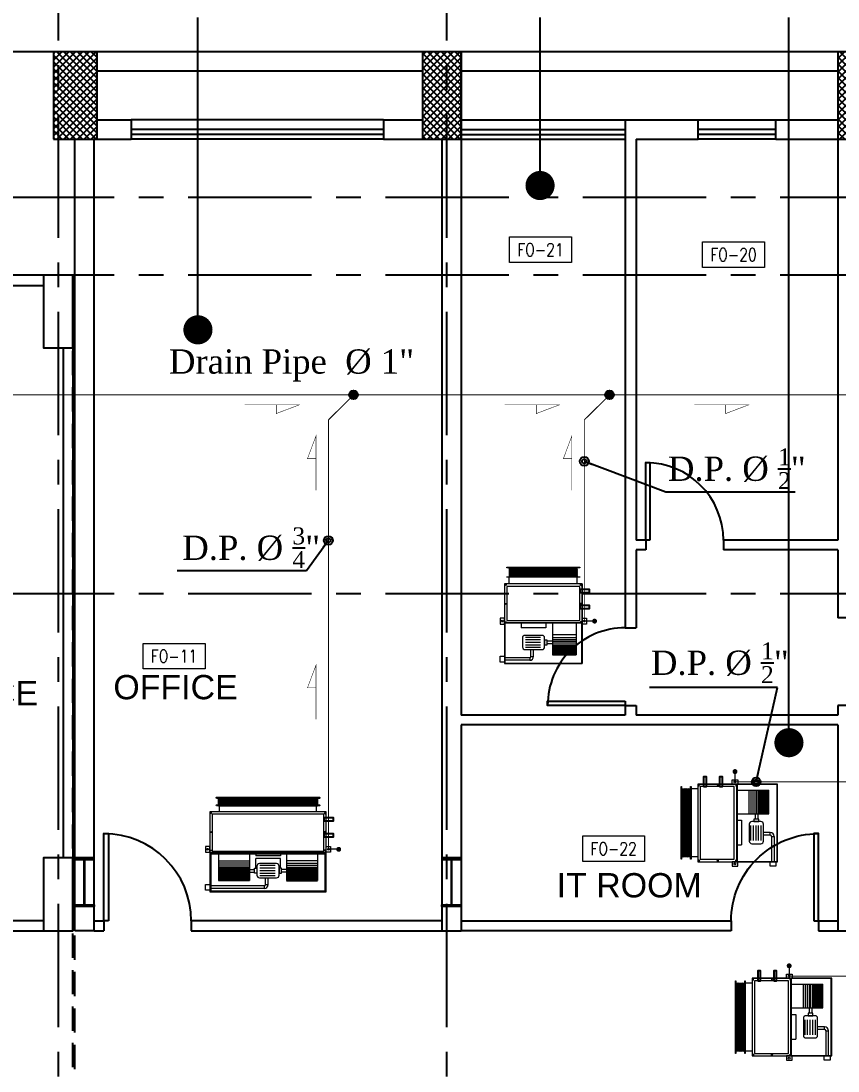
# Model space of a CAD drawing. Extents: x -711 to 2784, y 81 to 852.
# Drawn here: x -670.26 to -661.85, y 260.77 to 271.58 of the extents above; entities that cross this region are included whole.
import ezdxf
from ezdxf.enums import TextEntityAlignment as Align

# ---------------------------------------------------------------- set-up
doc = ezdxf.new("R2010")
doc.units = 0
doc.header["$MEASUREMENT"] = 0
for name, pattern in [('CENTERX2', [101.6, 63.5, -12.7, 12.7, -12.7]), ('DASHDOT', [1, 0.5, -0.25, 0, -0.25]), ('HIDDEN', [0.375, 0.25, -0.125]), ('HIDDEN-Z', [3, 2, -1])]:
    doc.linetypes.add(name, pattern=pattern)
for name, color, linetype in [('01_AC-EQUIP', 206, 'Continuous'), ('AXIS', 1, 'CENTERX2'), ('CH.W.PIPING TEXT', 4, 'Continuous'), ('COL', 2, 'Continuous'), ('COLHATCH', 5, 'Continuous'), ('column', 6, 'Continuous'), ('DOOR', 250, 'Continuous'), ('DRAIN PIPE', 4, 'Continuous'), ('elev', 2, 'Continuous'), ('FASEL', 253, 'Continuous'), ('M-CH-WP-R', 40, 'HIDDEN-Z'), ('M-CH-WP-S', 142, 'Continuous'), ('M-EQBMNT', 21, 'Continuous'), ('Ties', 5, 'Continuous'), ('WALL', 4, 'Continuous'), ('WIN', 5, 'Continuous'), ('ZONE TEXT', 73, 'Continuous')]:
    doc.layers.add(name, color=color, linetype=linetype)
doc.layers.add('A-SYMB-RMNU', color=4, linetype='Continuous', lineweight=9)
doc.styles.add('AC', font='romans.shx', dxfattribs={"height": 0.2})
doc.styles.add('ARABY', font='sosa.shx')
doc.styles.add('ROMANS-TITLE', font='ROMANS.shx', dxfattribs={"width": 0.8})
doc.dimstyles.new('IHAB', dxfattribs={"dimscale": 0, "dimtxt": 0.15, "dimasz": 0.09, "dimexe": 0.18, "dimexo": 0.0625, "dimgap": 0, "dimtad": 0, "dimtih": 1, "dimtoh": 1, "dimzin": 0, "dimdsep": 46, "dimtxsty": 'ARABY', "dimcen": 0.03, "dimse1": 1, "dimse2": 1, "dimclrd": 36, "dimclrt": 42, "dimadec": 0, "dimazin": 0, "dimtfac": 1, "dimtmove": 1, "dimatfit": 3, "dimldrblk": 'ORIGIN', "dimfxl": 1, "dimtolj": 1, "dimtzin": 0, "dimarcsym": 0})
pattern_1 = [(45, (611.992148, 529.363243), (-0.01347038418, 0.01347038418), []), (45, (612.001129, 529.363243), (-0.01347038418, 0.01347038418), [])]
pattern_2 = [(45, (615.772148, 529.363243), (-0.01347038418, 0.01347038418), []), (45, (615.781129, 529.363243), (-0.01347038418, 0.01347038418), [])]
pattern_3 = [(45, (-481.988946, 93.687133), (-0.035355339, 0.035355339), []), (135, (-481.988946, 93.687133), (-0.035355339, -0.035355339), [])]

# ---------------------------------------------------------------- blocks, each defined once
blk = doc.blocks.new('A$C16C81D8E')
at = {"layer": 'DOOR', "elevation": -0.562}
blk.add_lwpolyline([(0, 0.862), (0, 0.911), (0.911, 0.911), (0.911, 0.862)], close=True, dxfattribs=at)
at = {"layer": 'DOOR'}
blk.add_arc((0, 0.911, -0.562), 0.911, 270, 0, dxfattribs=at)
blk = doc.blocks.new('A$C7E27466D')
at = {"layer": '01_AC-EQUIP', "color": 2, "lineweight": 20}
for p, q in [((-75.3, 98.1), (-73.7, 98.7)), ((-75.3, 98.1), (-73.7, 97.6)), ((-75.3, 97.1), (-73.7, 97.6)), ((-6.3, 97.6), (-73.7, 97.6)), ((-4.7, 98.1), (-6.3, 98.7)), ((-4.7, 98.1), (-6.3, 97.6)), ((-4.7, 97.1), (-6.3, 97.6)), ((-75.3, 97.1), (-73.7, 96.6)), ((-75.3, 96.1), (-73.7, 96.6)), ((-75.3, 96.1), (-73.7, 95.6)), ((-75.3, 95.1), (-73.7, 95.6)), ((-75.3, 95.1), (-73.7, 94.6)), ((-75.3, 94.1), (-73.7, 94.6)), ((-75.3, 94.1), (-73.7, 93.6)), ((-75.3, 93.1), (-73.7, 93.6)), ((-75.3, 93.1), (-73.7, 92.5)), ((-75.3, 92), (-73.7, 92.5)), ((-75.3, 92), (-73.7, 91.5)), ((-75.3, 91), (-73.7, 91.5)), ((-75.3, 91), (-73.7, 90.5)), ((-75.3, 90), (-73.7, 90.5)), ((-75.3, 90), (-73.7, 89.5)), ((-6.3, 96.6), (-73.7, 96.6)), ((-6.3, 95.6), (-73.7, 95.6)), ((-6.3, 94.6), (-73.7, 94.6)), ((-6.3, 93.6), (-73.7, 93.6)), ((-6.3, 92.5), (-73.7, 92.5)), ((-6.3, 91.5), (-73.7, 91.5)), ((-6.3, 90.5), (-73.7, 90.5)), ((-4.7, 97.1), (-6.3, 96.6)), ((-4.7, 96.1), (-6.3, 96.6)), ((-4.7, 96.1), (-6.3, 95.6)), ((-4.7, 95.1), (-6.3, 95.6)), ((-4.7, 95.1), (-6.3, 94.6)), ((-4.7, 94.1), (-6.3, 94.6)), ((-4.7, 94.1), (-6.3, 93.6)), ((-4.7, 93.1), (-6.3, 93.6)), ((-4.7, 93.1), (-6.3, 92.5)), ((-4.7, 92), (-6.3, 92.5)), ((-4.7, 92), (-6.3, 91.5)), ((-4.7, 91), (-6.3, 91.5)), ((-4.7, 91), (-6.3, 90.5)), ((-4.7, 90), (-6.3, 90.5)), ((-4.7, 90), (-6.3, 89.5))]:
    blk.add_line(p, q, dxfattribs=at)
at = {"layer": '01_AC-EQUIP', "color": 1, "lineweight": 20}
for p, q in [((-75, 82), (-75, 89)), ((-5, 82), (-5, 89)), ((-77.8, 81), (-79.9, 81)), ((-78.9, 80.3), (-78.9, 81.7)), ((-2.2, 81), (-0.1, 81)), ((-1.1, 80.3), (-1.1, 81.7)), ((0, 82), (0, 0)), ((-77.8, 61.5), (-79.9, 61.5)), ((-78.9, 60.8), (-78.9, 62.2)), ((-2.2, 61.5), (-0.1, 61.5)), ((-1.1, 60.8), (-1.1, 62.2)), ((-77.8, 42.5), (-79.9, 42.5)), ((-78.9, 41.8), (-78.9, 43.2)), ((-62.7, 42), (-62.7, 37)), ((-37.3, 37), (-62.7, 37)), ((-37.3, 42), (-37.3, 37)), ((-30.6, 42), (-30.6, 9)), ((-6.2, 42), (-6.2, 9)), ((-2.2, 42.5), (-0.1, 42.5)), ((-1.1, 41.8), (-1.1, 43.2)), ((-58.3, 27.4), (-42.7, 27.4)), ((-58.3, 24.8), (-42.7, 24.8)), ((-58.3, 22.1), (-42.7, 22.1)), ((-30.6, 23.1), (-36, 23.1)), ((-6.2, 29.5), (-30.6, 29.5)), ((-30.6, 27), (-6.2, 27)), ((-30.6, 25), (-6.2, 25)), ((-30.6, 23), (-6.2, 23)), ((-58.3, 19.4), (-42.7, 19.4)), ((-58.3, 16.8), (-42.7, 16.8)), ((-52.7, 7.4), (-52.7, 14.5)), ((-50, 7.4), (-50, 14.5)), ((-30.6, 20.4), (-36, 20.4)), ((-30.6, 21.4), (-6.2, 21.4)), ((-30.6, 19.4), (-6.2, 19.4)), ((-30.6, 18.4), (-6.2, 18.4)), ((-30.6, 17.5), (-6.2, 17.5)), ((-30.6, 16.8), (-6.2, 16.8)), ((-30.6, 15.8), (-6.2, 15.8)), ((-30.6, 14.8), (-6.2, 14.8)), ((-30.6, 13.8), (-6.2, 13.8)), ((-30.6, 12.9), (-6.2, 12.9)), ((-30.6, 12.2), (-6.2, 12.2)), ((-30.6, 11.5), (-6.2, 11.5)), ((-30.6, 11), (-6.2, 11)), ((-54, 6.1), (-79.6, 6.1)), ((-54, 3.5), (-79.6, 3.5)), ((-54, 6.1), (-54, 3.5)), ((-52.7, 7.4), (-50, 7.4)), ((-30.6, 10.6), (-6.2, 10.6)), ((-30.6, 10.3), (-6.2, 10.3)), ((-30.6, 9.9), (-6.2, 9.9)), ((-30.6, 9.6), (-6.2, 9.6)), ((-30.6, 9.4), (-6.2, 9.4)), ((-30.6, 9.2), (-6.2, 9.2)), ((-30.6, 9), (-6.2, 9)), ((-30.6, 9), (-6.2, 9))]:
    blk.add_line(p, q, dxfattribs=at)
at = {"layer": '01_AC-EQUIP', "color": 4, "lineweight": 20}
blk.add_line((12.8, 43.8), (2.3, 43.8), dxfattribs=at)
at = {"layer": '01_AC-EQUIP', "color": 1, "linetype": 'DASHDOT', "lineweight": 20}
blk.add_line((-30.6, 16.8), (-6.2, 16.8), dxfattribs=at)
at = {"layer": '01_AC-EQUIP', "color": 2, "lineweight": 20}
for points in [[(-77.5, 98.7), (-77.5, 99.2), (-2.5, 99.2), (-2.5, 98.7)], [(-77.5, 89), (-77.5, 89.5), (-2.5, 89.5), (-2.5, 89)]]:
    blk.add_lwpolyline(points, close=True, dxfattribs=at)
at = {"layer": '01_AC-EQUIP', "color": 1, "lineweight": 20}
for points in [[(-80, 42), (0, 42), (0, 82), (-80, 82)], [(-77.5, 44.5), (-2.5, 44.5), (-2.5, 79.5), (-77.5, 79.5)], [(-84.4, 40.7), (-80, 40.7), (-80, 46.7), (-84.4, 46.7)], [(4.4, 40.7), (0, 40.7), (0, 46.7), (4.4, 46.7)], [(-80, 42), (-80, 0), (0, 0), (0, 42)], [(-79.6, 41.6), (-79.6, 0.4), (-0.4, 0.4), (-0.4, 41.6)], [(-38.6, 19.3), (-36, 19.3), (-36, 24.3), (-38.6, 24.3)], [(-84.4, 7.6), (-80, 7.6), (-80, 1.6), (-84.4, 1.6)]]:
    blk.add_lwpolyline(points, close=True, dxfattribs=at)
at = {"layer": '01_AC-EQUIP', "color": 4, "lineweight": 20, "const_width": 2.52}
blk.add_lwpolyline([(12.6, 45, 1), (13.1, 42.5, 1)], format="xyb", close=True, dxfattribs=at)
at = {"layer": '01_AC-EQUIP', "color": 1, "lineweight": 20}
blk.add_lwpolyline([(-58.8, 14.5), (-41.2, 14.5, 0.414214), (-38.6, 17.1), (-38.6, 26.4, 0.414214), (-41.2, 29.1), (-58.8, 29.1, 0.414214), (-61.4, 26.4), (-61.4, 17.1, 0.414214)], format="xyb", close=True, dxfattribs=at)
for centre in [(-82.3, 43.8), (2.3, 43.8)]:
    blk.add_circle(centre, 0.932, dxfattribs=at)
for radius in [1.33, 3.99]:
    blk.add_arc((-54, 7.4), radius, 270.0006, 0.0006, dxfattribs=at)
for centre, major_axis, start_param, end_param in [((-78.9, 81), (-0.827, 0), -1.570796, 4.712389), ((-78.9, 81), (-0.47, 0), 3.141593, 9.424778), ((-78.9, 61.5), (-0.827, 0), -1.570796, 4.712389), ((-78.9, 61.5), (-0.47, 0), 3.141593, 9.424778), ((-78.9, 42.5), (-0.827, 0), -1.570796, 4.712389), ((-78.9, 42.5), (-0.47, 0), 3.141593, 9.424778)]:
    blk.add_ellipse(centre, major_axis=major_axis, ratio=0.646018, start_param=start_param, end_param=end_param, dxfattribs=at)
at = {"layer": '01_AC-EQUIP', "color": 1, "lineweight": 20, "extrusion": (0, 0, -1)}
for centre, major_axis, start_param, end_param in [((-1.1, 81), (0.827, 0), -1.570796, 4.712389), ((-1.1, 81), (0.47, 0), 3.141593, 9.424778), ((-1.1, 61.5), (0.827, 0), -1.570796, 4.712389), ((-1.1, 61.5), (0.47, 0), 3.141593, 9.424778), ((-1.1, 42.5), (0.827, 0), -1.570796, 4.712389), ((-1.1, 42.5), (0.47, 0), 3.141593, 9.424778)]:
    blk.add_ellipse(centre, major_axis=major_axis, ratio=0.646018, start_param=start_param, end_param=end_param, dxfattribs=at)
at = {"layer": 'M-CH-WP-R', "color": 6, "linetype": 'ByBlock', "ltscale": 1.5}
blk.add_lwpolyline([(-2.5, 76.2), (-2.5, 73.2), (7.5, 73.2), (7.5, 76.2)], close=True, dxfattribs=at)
at = {"layer": 'M-CH-WP-S', "color": 5, "linetype": 'ByBlock', "ltscale": 1.5}
blk.add_lwpolyline([(-2.5, 59.7), (-2.5, 56.7), (7.5, 56.7), (7.5, 59.7)], close=True, dxfattribs=at)
blk = doc.blocks.new('A$C069E27EC')
at = {"layer": '01_AC-EQUIP', "color": 2, "linetype": 'Continuous'}
for p, q in [((0, 0), (0, -130)), ((1, 0.3), (0.5, -1.3)), ((1, 0.3), (1.5, -1.3)), ((2, 0.3), (1.5, -1.3)), ((2, 0.3), (2.5, -1.3)), ((3, 0.3), (2.5, -1.3)), ((3, 0.3), (3.6, -1.3)), ((4.1, 0.3), (3.6, -1.3)), ((4.1, 0.3), (4.6, -1.3)), ((5.1, 0.3), (4.6, -1.3)), ((5.1, 0.3), (5.6, -1.3)), ((6.1, 0.3), (5.6, -1.3)), ((6.1, 0.3), (6.6, -1.3)), ((7.1, 0.3), (6.6, -1.3)), ((7.1, 0.3), (7.6, -1.3)), ((8.1, 0.3), (7.6, -1.3)), ((8.1, 0.3), (8.6, -1.3)), ((9.2, 0.3), (8.6, -1.3)), ((9.2, 0.3), (9.7, -1.3)), ((1.5, -128.7), (1.5, -1.3)), ((2.5, -128.7), (2.5, -1.3)), ((3.6, -128.7), (3.6, -1.3)), ((4.6, -128.7), (4.6, -1.3)), ((5.6, -128.7), (5.6, -1.3)), ((6.6, -128.7), (6.6, -1.3)), ((7.6, -128.7), (7.6, -1.3)), ((8.6, -128.7), (8.6, -1.3)), ((1, -130.3), (0.5, -128.7)), ((1, -130.3), (1.5, -128.7)), ((2, -130.3), (1.5, -128.7)), ((2, -130.3), (2.5, -128.7)), ((3, -130.3), (2.5, -128.7)), ((3, -130.3), (3.6, -128.7)), ((4.1, -130.3), (3.6, -128.7)), ((4.1, -130.3), (4.6, -128.7)), ((5.1, -130.3), (4.6, -128.7)), ((5.1, -130.3), (5.6, -128.7)), ((6.1, -130.3), (5.6, -128.7)), ((6.1, -130.3), (6.6, -128.7)), ((7.1, -130.3), (6.6, -128.7)), ((7.1, -130.3), (7.6, -128.7)), ((8.1, -130.3), (7.6, -128.7)), ((8.1, -130.3), (8.6, -128.7)), ((9.2, -130.3), (8.6, -128.7)), ((9.2, -130.3), (9.7, -128.7))]:
    blk.add_line(p, q, dxfattribs=at)
for points in [[(0, 2.5), (0.5, 2.5), (0.5, -132.5), (0, -132.5)], [(9.7, 2.5), (10.2, 2.5), (10.2, -132.5), (9.7, -132.5)]]:
    blk.add_lwpolyline(points, close=True, dxfattribs=at)
blk = doc.blocks.new('A$C7CD32F90')
at = {"layer": '01_AC-EQUIP', "color": 1, "lineweight": 20}
for p, q in [((0.599, -0.074), (0.599, -0.145)), ((0.626, -0.074), (0.599, -0.074)), ((0.626, -0.074), (0.626, -0.145)), ((0.639, -0.035), (1.2, -0.035)), ((0.639, -0.061), (0.639, -0.035)), ((0.639, -0.061), (1.2, -0.061)), ((0.089, -0.4), (0.089, -0.116)), ((0.408, -0.116), (0.089, -0.116)), ((0.408, -0.117), (0.089, -0.117)), ((0.408, -0.119), (0.089, -0.119)), ((0.408, -0.122), (0.089, -0.122)), ((0.408, -0.125), (0.089, -0.125)), ((0.408, -0.128), (0.089, -0.128)), ((0.408, -0.132), (0.089, -0.132)), ((0.408, -0.136), (0.089, -0.136)), ((0.408, -0.141), (0.089, -0.141)), ((0.408, -0.148), (0.089, -0.148)), ((0.408, -0.155), (0.089, -0.155)), ((0.408, -0.164), (0.089, -0.164)), ((0.408, -0.173), (0.089, -0.173)), ((0.408, -0.183), (0.089, -0.183)), ((0.408, -0.193), (0.089, -0.193)), ((0.408, -0.201), (0.089, -0.201)), ((0.408, -0.209), (0.089, -0.209)), ((0.408, -0.4), (0.408, -0.116)), ((0.408, -0.204), (0.46, -0.204)), ((0.683, -0.168), (0.526, -0.168)), ((0.683, -0.194), (0.526, -0.194)), ((0.791, -0.204), (0.739, -0.204)), ((0.791, -0.4), (0.791, -0.116)), ((0.791, -0.116), (1.11, -0.116)), ((0.791, -0.117), (1.11, -0.117)), ((0.791, -0.119), (1.11, -0.119)), ((0.791, -0.122), (1.11, -0.122)), ((0.791, -0.125), (1.11, -0.125)), ((0.791, -0.128), (1.11, -0.128)), ((0.791, -0.132), (1.11, -0.132)), ((0.791, -0.136), (1.11, -0.136)), ((0.791, -0.141), (1.11, -0.141)), ((0.791, -0.148), (1.11, -0.148)), ((0.791, -0.155), (1.11, -0.155)), ((0.791, -0.164), (1.11, -0.164)), ((0.791, -0.173), (1.11, -0.173)), ((0.791, -0.183), (1.11, -0.183)), ((0.791, -0.193), (1.11, -0.193)), ((0.791, -0.201), (1.11, -0.201)), ((0.791, -0.209), (1.11, -0.209)), ((1.11, -0.4), (1.11, -0.116)), ((0.408, -0.219), (0.089, -0.219)), ((0.408, -0.229), (0.089, -0.229)), ((0.408, -0.239), (0.089, -0.239)), ((0.408, -0.255), (0.089, -0.255)), ((0.408, -0.275), (0.089, -0.275)), ((0.408, -0.295), (0.089, -0.295)), ((0.089, -0.321), (0.408, -0.321)), ((0.408, -0.231), (0.46, -0.231)), ((0.472, -0.243), (0.472, -0.343)), ((0.683, -0.221), (0.526, -0.221)), ((0.683, -0.248), (0.526, -0.248)), ((0.683, -0.274), (0.526, -0.274)), ((0.726, -0.243), (0.726, -0.343)), ((0.791, -0.231), (0.739, -0.231)), ((0.791, -0.219), (1.11, -0.219)), ((0.791, -0.229), (1.11, -0.229)), ((0.791, -0.239), (1.11, -0.239)), ((0.791, -0.255), (1.11, -0.255)), ((0.791, -0.275), (1.11, -0.275)), ((0.791, -0.295), (1.11, -0.295)), ((1.11, -0.321), (0.791, -0.321)), ((0.022, -0.425), (0.001, -0.425)), ((0.011, -0.418), (0.011, -0.432)), ((0.472, -0.343), (0.726, -0.343)), ((0.472, -0.37), (0.726, -0.37)), ((0.472, -0.4), (0.472, -0.37)), ((0.726, -0.4), (0.726, -0.37)), ((1.178, -0.425), (1.199, -0.425)), ((1.189, -0.418), (1.189, -0.432)), ((0.022, -0.615), (0.001, -0.615)), ((0.011, -0.608), (0.011, -0.622)), ((1.178, -0.615), (1.199, -0.615)), ((1.189, -0.608), (1.189, -0.622)), ((0.022, -0.81), (0.001, -0.81)), ((0.011, -0.803), (0.011, -0.817)), ((0.1, -0.824), (0.1, -0.89)), ((1.1, -0.824), (1.1, -0.89)), ((1.178, -0.81), (1.199, -0.81)), ((1.189, -0.803), (1.189, -0.817))]:
    blk.add_line(p, q, dxfattribs=at)
at = {"layer": '01_AC-EQUIP', "color": 1, "linetype": 'DASHDOT', "lineweight": 20}
for p, q in [((0.408, -0.193), (0.089, -0.193)), ((0.791, -0.193), (1.11, -0.193))]:
    blk.add_line(p, q, dxfattribs=at)
at = {"layer": '01_AC-EQUIP', "color": 4, "lineweight": 20}
blk.add_line((-0.128, -0.438), (-0.023, -0.438), dxfattribs=at)
at = {"layer": '01_AC-EQUIP', "color": 1, "lineweight": 20}
for points in [[(0, -0.4), (1.2, -0.4), (1.2, 0), (0, 0)], [(0.012, -0.388), (1.188, -0.388), (1.188, -0.012), (0.012, -0.012)], [(1.244, -0.076), (1.2, -0.076), (1.2, -0.016), (1.244, -0.016)], [(0.485, -0.193), (0.46, -0.193), (0.46, -0.243), (0.485, -0.243)], [(0.714, -0.193), (0.739, -0.193), (0.739, -0.243), (0.714, -0.243)], [(-0.044, -0.407), (0, -0.407), (0, -0.467), (-0.044, -0.467)], [(1.2, -0.4), (0, -0.4), (0, -0.824), (1.2, -0.824)], [(1.175, -0.42), (0.024, -0.42), (0.024, -0.8), (1.175, -0.8)], [(1.244, -0.407), (1.2, -0.407), (1.2, -0.467), (1.244, -0.467)]]:
    blk.add_lwpolyline(points, close=True, dxfattribs=at)
blk.add_lwpolyline([(0.687, -0.145), (0.511, -0.145, 0.414214), (0.485, -0.171), (0.485, -0.264, 0.414214), (0.511, -0.291), (0.687, -0.291, 0.414214), (0.714, -0.264), (0.714, -0.171, 0.414214)], format="xyb", close=True, dxfattribs=at)
at = {"layer": '01_AC-EQUIP', "color": 4, "lineweight": 20, "const_width": 0.0252}
blk.add_lwpolyline([(-0.126, -0.45, 1), (-0.131, -0.425, 1)], format="xyb", close=True, dxfattribs=at)
at = {"layer": '01_AC-EQUIP', "color": 1, "lineweight": 20}
for centre in [(-0.023, -0.438), (1.223, -0.438)]:
    blk.add_circle(centre, 0.00932, dxfattribs=at)
for radius in [0.0399, 0.0133]:
    blk.add_arc((0.639, -0.074), radius, 90.0006, 180.0006, dxfattribs=at)
at = {"layer": '01_AC-EQUIP', "color": 1, "lineweight": 20, "extrusion": (0, 0, -1)}
for centre, major_axis, start_param, end_param in [((0.011, -0.425), (-0.00827, 0), -1.570796, 4.712389), ((0.011, -0.425), (-0.0047, 0), 3.141593, 9.424778), ((0.011, -0.615), (-0.00827, 0), -1.570796, 4.712389), ((0.011, -0.615), (-0.0047, 0), 3.141593, 9.424778), ((0.011, -0.81), (-0.00827, 0), -1.570796, 4.712389), ((0.011, -0.81), (-0.0047, 0), 3.141593, 9.424778)]:
    blk.add_ellipse(centre, major_axis=major_axis, ratio=0.646018, start_param=start_param, end_param=end_param, dxfattribs=at)
at = {"layer": '01_AC-EQUIP', "color": 1, "lineweight": 20}
for centre, major_axis, start_param, end_param in [((1.189, -0.425), (0.00827, 0), -1.570796, 4.712389), ((1.189, -0.425), (0.0047, 0), 3.141593, 9.424778), ((1.189, -0.615), (0.00827, 0), -1.570796, 4.712389), ((1.189, -0.615), (0.0047, 0), 3.141593, 9.424778), ((1.189, -0.81), (0.00827, 0), -1.570796, 4.712389), ((1.189, -0.81), (0.0047, 0), 3.141593, 9.424778)]:
    blk.add_ellipse(centre, major_axis=major_axis, ratio=0.646018, start_param=start_param, end_param=end_param, dxfattribs=at)
at = {"layer": 'M-CH-WP-R', "color": 6, "linetype": 'ByBlock', "ltscale": 1.5}
blk.add_lwpolyline([(0.025, -0.762), (0.025, -0.732), (-0.075, -0.732), (-0.075, -0.762)], close=True, dxfattribs=at)
at = {"layer": 'M-CH-WP-S', "color": 5, "linetype": 'ByBlock', "ltscale": 1.5}
blk.add_lwpolyline([(0.025, -0.597), (0.025, -0.567), (-0.075, -0.567), (-0.075, -0.597)], close=True, dxfattribs=at)
at = {"layer": 'M-EQBMNT', "color": 21, "linetype": 'ByBlock', "ltscale": 1.5}
for p, q in [((0.408, -0.116), (0.089, -0.116)), ((0.791, -0.116), (1.11, -0.116))]:
    blk.add_line(p, q, dxfattribs=at)
at = {"layer": '01_AC-EQUIP', "color": 1, "lineweight": 20, "xscale": 0.00784765227677817, "yscale": 0.00784765227677817, "zscale": 0.00784765227677817, "rotation": 270}
blk.add_blockref('A$C069E27EC', (1.11, -0.89), dxfattribs=at)
blk = doc.blocks.new('DOT')
at = {"color": 0, "linetype": 'ByBlock'}
blk.add_line((-0.5, 0), (-1, 0), dxfattribs=at)
at = {"color": 0, "linetype": 'ByBlock', "const_width": 0.5}
blk.add_lwpolyline([(-0.25, 0, 1), (0.25, 0, 1)], format="xyb", close=True, dxfattribs=at)
blk = doc.blocks.new('A-ROOM')
at = {"layer": 'A-SYMB-RMNU'}
blk.add_lwpolyline([(-425, 175), (425, 175), (425, -175), (-425, -175)], close=True, dxfattribs=at)
at = {"layer": 'A-SYMB-RMNU', "style": 'ROMANS-TITLE', "width": 0.8}
blk.add_attdef('ROOM-NO', text='', height=175, dxfattribs=at).set_placement((0, 0), align=Align.MIDDLE)

msp = doc.modelspace()

# ---------------------------------------------------------------- hatches: boundary and pattern name
at = {"layer": 'COLHATCH', "linetype": 'Continuous'}
h = msp.add_hatch(dxfattribs=at)
h.set_pattern_fill('_USER', color=252, scale=0.05, angle=45, style=0, double=1, pattern_type=0)
h.set_pattern_definition(pattern_3)
h.paths.add_polyline_path([(-661.549, 271.267), (-661.849, 271.267), (-661.849, 270.367), (-661.549, 270.367)])
h.paths.add_polyline_path([(-659.549, 271.267), (-660.349, 271.267), (-660.349, 270.967), (-659.549, 270.967)])
h.paths.add_polyline_path([(-657.599, 269.267), (-657.899, 269.267), (-657.899, 268.667), (-657.599, 268.667)])
h.paths.add_polyline_path([(-657.199, 265.687), (-657.999, 265.687), (-657.999, 265.387), (-657.199, 265.387)])
h.paths.add_polyline_path([(-659.749, 265.687), (-660.549, 265.687), (-660.549, 265.387), (-659.749, 265.387)])
h.paths.add_polyline_path([(-659.649, 260.637), (-660.549, 260.637), (-660.549, 260.337), (-659.649, 260.337)])
h.paths.add_polyline_path([(-657.199, 260.687), (-657.999, 260.687), (-657.999, 260.387), (-657.199, 260.387)])
h.paths.add_polyline_path([(-659.456, 254.417), (-660.556, 254.417), (-660.556, 254.117), (-659.703, 254.117, -0.011587), (-659.719, 253.431), (-659.47, 253.421, 0.01656)])
h.paths.add_polyline_path([(-659.651, 251.687), (-659.904, 251.687, -0.040808), (-660.493, 249.348), (-660.256, 249.267, 0.04151)])
h.paths.add_polyline_path([(-661.549, 252.287), (-661.849, 252.287), (-661.849, 251.387), (-661.549, 251.387)])
h.paths.add_polyline_path([(-665.679, 252.287), (-666.079, 252.287), (-666.079, 251.387), (-665.679, 251.387)])
h.paths.add_polyline_path([(-669.479, 252.287), (-669.929, 252.287), (-669.929, 251.387), (-669.479, 251.387)])
h.paths.add_polyline_path([(-669.729, 250.467), (-670.029, 250.467), (-670.029, 249.567), (-669.729, 249.567)])
h.paths.add_polyline_path([(-677.729, 252.287), (-678.029, 252.287), (-678.029, 251.387), (-677.729, 251.387)])
h.paths.add_polyline_path([(-677.729, 250.467), (-678.029, 250.467), (-678.029, 249.567), (-677.729, 249.567)])
h.paths.add_polyline_path([(-685.729, 252.287), (-686.029, 252.287), (-686.029, 251.387), (-685.729, 251.387)])
h.paths.add_polyline_path([(-685.729, 250.467), (-686.029, 250.467), (-686.029, 249.567), (-685.729, 249.567)])
h.paths.add_polyline_path([(-693.829, 252.287), (-694.279, 252.287), (-694.279, 251.387), (-693.828, 251.387)])
h.paths.add_polyline_path([(-693.729, 250.467), (-694.029, 250.467), (-694.029, 249.567), (-693.729, 249.567)])
h.paths.add_polyline_path([(-697.679, 252.287), (-698.079, 252.287), (-698.079, 251.387), (-697.679, 251.387)])
h.paths.add_polyline_path([(-701.909, 252.287), (-702.209, 252.287), (-702.209, 251.387), (-701.909, 251.387)])
h.paths.add_polyline_path([(-703.201, 254.417), (-704.301, 254.417, 0.01656), (-704.288, 253.421), (-704.039, 253.431, -0.011587), (-704.054, 254.117), (-703.201, 254.117)])
h.paths.add_polyline_path([(-703.854, 251.687), (-704.107, 251.687, 0.04151), (-703.502, 249.267), (-703.265, 249.348, -0.040808)])
h.paths.add_polyline_path([(-703.209, 260.637), (-704.109, 260.637), (-704.109, 260.337), (-703.209, 260.337)])
h.paths.add_polyline_path([(-705.759, 260.687), (-706.559, 260.687), (-706.559, 260.387), (-705.759, 260.387)])
h.paths.add_polyline_path([(-705.759, 265.687), (-706.559, 265.687), (-706.559, 265.387), (-705.759, 265.387)])
h.paths.add_polyline_path([(-703.209, 265.687), (-704.009, 265.687), (-704.009, 265.387), (-703.209, 265.387)])
h.paths.add_polyline_path([(-705.859, 269.267), (-706.159, 269.267), (-706.159, 268.667), (-705.859, 268.667)])
h.paths.add_polyline_path([(-703.409, 271.267), (-704.209, 271.267), (-704.209, 270.967), (-703.409, 270.967)])
h.paths.add_polyline_path([(-701.909, 271.267), (-702.209, 271.267), (-702.209, 270.367), (-701.909, 270.367)])
h.paths.add_polyline_path([(-697.629, 271.267), (-698.029, 271.267), (-698.029, 270.367), (-697.629, 270.367)])
h.paths.add_polyline_path([(-693.829, 271.267), (-694.279, 271.267), (-694.279, 270.367), (-693.829, 270.367)])
h.paths.add_polyline_path([(-684.479, 273.467), (-684.779, 273.467), (-684.779, 272.867), (-684.479, 272.867)])
h.paths.add_polyline_path([(-684.479, 270.967), (-679.379, 270.967), (-679.379, 269.517), (-679.079, 269.517), (-679.079, 271.267), (-684.779, 271.267), (-684.779, 269.517), (-684.479, 269.517)])
h.paths.add_polyline_path([(-677.729, 273.467), (-678.029, 273.467), (-678.029, 272.867), (-677.729, 272.867)])
h.paths.add_polyline_path([(-677.729, 270.117), (-678.029, 270.117), (-678.029, 269.517), (-677.729, 269.517)])
h.paths.add_polyline_path([(-669.479, 271.267), (-669.929, 271.267), (-669.929, 270.367), (-669.479, 270.367)])
h = msp.add_hatch(dxfattribs=at)
h.set_pattern_fill('_USER', color=252, scale=0.05, angle=45, style=0, double=1, pattern_type=0)
h.set_pattern_definition(pattern_3)
h.paths.add_polyline_path([(-665.729, 271.267), (-666.129, 271.267), (-666.129, 270.367), (-665.729, 270.367)])
at = {"layer": 'DRAIN PIPE', "linetype": 'Continuous'}
for points in [[(-666.882, 267.734, 1), (-666.793, 267.734, 1)], [(-664.247, 267.734, 1), (-664.158, 267.734, 1)]]:
    msp.add_hatch(color=2, dxfattribs=at).paths.add_polyline_path(points)
at = {"layer": 'Ties'}
h = msp.add_hatch(dxfattribs=at)
h.set_pattern_fill('ANSI32', color=256, scale=0.002, style=0)
h.set_pattern_definition(pattern_1)
h.paths.add_polyline_path([(-669.509, 262.967), (-669.709, 262.967), (-669.709, 262.951), (-669.509, 262.951)])
h = msp.add_hatch(dxfattribs=at)
h.set_pattern_fill('ANSI32', color=256, scale=0.002, style=0)
h.set_pattern_definition(pattern_1)
h.paths.add_polyline_path([(-669.604, 262.951), (-669.614, 262.951), (-669.614, 262.483), (-669.604, 262.483)])
h = msp.add_hatch(dxfattribs=at)
h.set_pattern_fill('ANSI32', color=256, scale=0.002, style=0)
h.set_pattern_definition(pattern_2)
h.paths.add_polyline_path([(-665.729, 262.967), (-665.929, 262.967), (-665.929, 262.951), (-665.729, 262.951)])
h = msp.add_hatch(dxfattribs=at)
h.set_pattern_fill('ANSI32', color=256, scale=0.002, style=0)
h.set_pattern_definition(pattern_2)
h.paths.add_polyline_path([(-665.824, 262.951), (-665.834, 262.951), (-665.834, 262.483), (-665.824, 262.483)])
h = msp.add_hatch(dxfattribs=at)
h.set_pattern_fill('ANSI32', color=256, scale=0.002, style=0)
h.set_pattern_definition(pattern_1)
h.paths.add_polyline_path([(-669.509, 262.483), (-669.709, 262.483), (-669.709, 262.467), (-669.509, 262.467)])
h = msp.add_hatch(dxfattribs=at)
h.set_pattern_fill('ANSI32', color=256, scale=0.002, style=0)
h.set_pattern_definition(pattern_2)
h.paths.add_polyline_path([(-665.729, 262.483), (-665.929, 262.483), (-665.929, 262.467), (-665.729, 262.467)])

# ---------------------------------------------------------------- linework, layer by layer
at = {"layer": 'AXIS', "color": 252, "linetype": 'CENTERX2', "ltscale": 0.02}
for p, q in [((-669.879, 276.716), (-669.879, 244.268)), ((-665.879, 276.716), (-665.879, 244.268)), ((-655.078, 271.267), (-708.68, 271.267)), ((-655.078, 269.767), (-708.68, 269.767)), ((-655.078, 268.967), (-708.68, 268.967)), ((-655.078, 265.687), (-708.68, 265.687))]:
    msp.add_line(p, q, dxfattribs=at)
at = {"layer": 'COL', "color": 252, "linetype": 'Continuous'}
for points in [[(-669.729, 268.967), (-670.029, 268.967), (-670.029, 268.217), (-669.729, 268.217)], [(-669.729, 262.967), (-670.029, 262.967), (-670.029, 262.217), (-669.729, 262.217)]]:
    msp.add_lwpolyline(points, close=True, dxfattribs=at)
at = {"layer": 'column', "color": 252}
for points in [[(-669.929, 270.367), (-669.479, 270.367), (-669.479, 271.267), (-669.929, 271.267)], [(-665.729, 271.267), (-666.129, 271.267), (-666.129, 270.367), (-665.729, 270.367)], [(-666.129, 270.367), (-665.729, 270.367), (-665.729, 271.267), (-666.129, 271.267)], [(-661.849, 270.367), (-661.549, 270.367), (-661.549, 271.267), (-661.849, 271.267)]]:
    msp.add_lwpolyline(points, close=True, dxfattribs=at)
at = {"layer": 'DRAIN PIPE', "color": 6, "const_width": 0.01}
for points in [[(-679.169, 267.735), (-657.846, 267.734)], [(-666.838, 267.734), (-667.097, 267.476)], [(-664.202, 267.734), (-664.461, 267.476)], [(-667.097, 263.055), (-667.097, 267.476)], [(-664.461, 265.405), (-664.461, 267.476)], [(-662.91, 263.75), (-661.07, 263.75)], [(-662.352, 261.749), (-661.077, 261.749)]]:
    msp.add_lwpolyline(points, dxfattribs=at)
at = {"layer": 'DRAIN PIPE', "color": 2, "linetype": 'Continuous', "const_width": 0.005}
for points in [[(-667.959, 267.631), (-667.398, 267.631), (-667.633, 267.542), (-667.633, 267.631)], [(-665.28, 267.631), (-664.72, 267.631), (-664.955, 267.542), (-664.955, 267.631)], [(-663.33, 267.631), (-662.77, 267.631), (-663.005, 267.542), (-663.005, 267.631)], [(-667.224, 266.753), (-667.224, 267.313), (-667.312, 267.078), (-667.224, 267.078)], [(-664.589, 266.753), (-664.589, 267.313), (-664.677, 267.078), (-664.589, 267.078)], [(-667.224, 264.392), (-667.224, 264.952), (-667.312, 264.718), (-667.224, 264.718)]]:
    msp.add_lwpolyline(points, dxfattribs=at)
at = {"layer": 'DRAIN PIPE', "color": 2, "linetype": 'Continuous'}
for centre in [(-666.838, 267.734), (-664.202, 267.734)]:
    msp.add_circle(centre, 0.0448, dxfattribs=at)
at = {"layer": 'elev', "color": 252}
for p, q in [((-666.129, 271.267), (-669.479, 271.267)), ((-661.849, 271.267), (-665.729, 271.267)), ((-666.129, 271.067), (-669.479, 271.067)), ((-661.849, 271.067), (-665.729, 271.067))]:
    msp.add_line(p, q, dxfattribs=at)
at = {"layer": 'FASEL', "color": 252, "linetype": 'HIDDEN'}
for points in [[(-673.729, 254.217), (-670.029, 254.217), (-670.029, 253.687), (-669.729, 253.687), (-669.729, 268.967)], [(-673.709, 254.197), (-670.049, 254.197), (-670.049, 253.667), (-669.709, 253.667), (-669.709, 268.437)]]:
    msp.add_lwpolyline(points, dxfattribs=at)
at = {"layer": 'Ties'}
for points in [[(-669.709, 262.951), (-669.509, 262.951), (-669.509, 262.967), (-669.709, 262.967)], [(-665.929, 262.951), (-665.729, 262.951), (-665.729, 262.967), (-665.929, 262.967)], [(-669.709, 262.483), (-669.509, 262.483), (-669.509, 262.467), (-669.709, 262.467)], [(-665.929, 262.483), (-665.729, 262.483), (-665.729, 262.467), (-665.929, 262.467)]]:
    msp.add_lwpolyline(points, close=True, dxfattribs=at)
for points in [[(-669.614, 262.951), (-669.614, 262.483)], [(-669.604, 262.483), (-669.604, 262.951)], [(-665.834, 262.951), (-665.834, 262.483)], [(-665.824, 262.483), (-665.824, 262.951)]]:
    msp.add_lwpolyline(points, dxfattribs=at)
at = {"layer": 'WALL', "color": 252, "linetype": 'Continuous'}
for p, q in [((-669.929, 271.267), (-669.929, 270.367)), ((-669.479, 271.267), (-669.929, 271.267)), ((-669.479, 270.567), (-669.479, 271.267)), ((-665.729, 271.267), (-666.129, 271.267)), ((-666.129, 271.267), (-666.129, 270.567)), ((-665.729, 271.267), (-665.729, 264.437)), ((-661.849, 271.267), (-661.849, 270.567)), ((-661.249, 271.267), (-661.849, 271.267)), ((-669.479, 270.567), (-669.129, 270.567)), ((-669.129, 270.567), (-669.129, 270.367)), ((-666.529, 270.567), (-666.529, 270.367)), ((-666.529, 270.567), (-666.129, 270.567)), ((-664.039, 270.567), (-664.039, 265.337)), ((-664.039, 270.567), (-663.289, 270.567)), ((-663.289, 270.367), (-663.289, 270.567)), ((-662.489, 270.367), (-662.489, 270.567)), ((-662.489, 270.567), (-661.849, 270.567)), ((-669.929, 270.367), (-669.709, 270.367)), ((-669.709, 262.217), (-669.709, 270.367)), ((-669.509, 262.217), (-669.509, 270.367)), ((-669.509, 270.367), (-669.129, 270.367)), ((-666.529, 270.367), (-665.929, 270.367)), ((-665.929, 270.367), (-665.929, 262.217)), ((-663.929, 270.367), (-663.929, 266.237)), ((-663.929, 270.367), (-663.289, 270.367)), ((-662.489, 270.367), (-661.849, 270.367)), ((-661.969, 270.367), (-661.849, 270.367)), ((-661.849, 270.367), (-661.849, 266.237)), ((-669.729, 268.967), (-671.999, 268.967)), ((-669.729, 268.967), (-669.729, 262.217)), ((-670.029, 268.857), (-671.889, 268.857)), ((-670.029, 268.857), (-670.029, 268.217)), ((-670.029, 268.217), (-669.829, 268.217)), ((-669.829, 268.217), (-669.829, 262.967)), ((-663.829, 266.237), (-663.929, 266.237)), ((-663.829, 266.237), (-663.829, 266.137)), ((-661.849, 266.237), (-663.029, 266.237)), ((-663.029, 266.237), (-663.029, 266.137)), ((-663.929, 266.137), (-663.929, 265.337)), ((-663.829, 266.137), (-663.929, 266.137)), ((-661.849, 266.137), (-663.029, 266.137)), ((-661.849, 266.137), (-661.849, 265.437)), ((-661.649, 265.437), (-661.849, 265.437)), ((-664.039, 265.337), (-663.929, 265.337)), ((-664.039, 264.537), (-663.929, 264.537)), ((-664.039, 264.537), (-664.039, 264.437)), ((-663.929, 264.537), (-663.929, 264.437)), ((-661.649, 264.537), (-661.849, 264.537)), ((-661.849, 264.537), (-661.849, 264.437)), ((-664.039, 264.437), (-665.729, 264.437)), ((-661.849, 264.437), (-663.929, 264.437)), ((-665.729, 264.337), (-665.729, 262.217)), ((-661.849, 264.337), (-665.729, 264.337)), ((-661.849, 264.337), (-661.849, 262.217)), ((-669.829, 262.967), (-670.029, 262.967)), ((-670.029, 262.967), (-670.029, 262.217)), ((-670.029, 262.217), (-669.729, 262.217)), ((-669.509, 262.217), (-669.709, 262.217)), ((-665.929, 262.217), (-665.729, 262.217)), ((-661.849, 262.217), (-661.649, 262.217))]:
    msp.add_line(p, q, dxfattribs=at)
at = {"layer": 'WIN', "color": 252}
for p, q in [((-666.529, 270.567), (-669.129, 270.567)), ((-665.729, 270.567), (-664.039, 270.567)), ((-663.289, 270.567), (-662.489, 270.567)), ((-666.529, 270.467), (-669.129, 270.467)), ((-666.529, 270.417), (-669.129, 270.417)), ((-665.729, 270.467), (-664.039, 270.467)), ((-665.729, 270.417), (-664.039, 270.417)), ((-662.489, 270.467), (-663.289, 270.467)), ((-662.489, 270.417), (-663.289, 270.417)), ((-666.529, 270.367), (-669.129, 270.367)), ((-665.729, 270.367), (-664.039, 270.367)), ((-662.489, 270.367), (-663.289, 270.367)), ((-670.029, 262.317), (-672.729, 262.317)), ((-669.509, 262.317), (-669.409, 262.317)), ((-669.409, 262.317), (-669.409, 262.217)), ((-668.509, 262.317), (-668.509, 262.217)), ((-665.929, 262.317), (-668.509, 262.317)), ((-665.729, 262.317), (-662.949, 262.317)), ((-662.949, 262.317), (-662.949, 262.217)), ((-662.049, 262.317), (-662.049, 262.217)), ((-662.049, 262.317), (-661.849, 262.317)), ((-672.729, 262.217), (-670.029, 262.217)), ((-669.509, 262.217), (-669.409, 262.217)), ((-668.509, 262.217), (-665.929, 262.217)), ((-662.949, 262.217), (-665.729, 262.217)), ((-662.049, 262.217), (-661.849, 262.217))]:
    msp.add_line(p, q, dxfattribs=at)

# ---------------------------------------------------------------- block references
at = {"layer": '01_AC-EQUIP', "xscale": 0.009999999999990905, "yscale": 0.009999999999990905, "zscale": 0.01}
msp.add_blockref('A$C7E27466D', (-664.484, 264.967), dxfattribs=at)
at = {"layer": '01_AC-EQUIP', "xscale": 0.009999999999990905, "yscale": 0.009999999999990905, "zscale": 0.01, "rotation": 90}
for p in [(-662.472, 263.727), (-661.914, 261.727)]:
    msp.add_blockref('A$C7E27466D', p, dxfattribs=at)
at = {"layer": '01_AC-EQUIP', "rotation": 180}
msp.add_blockref('A$C7CD32F90', (-667.119, 262.617), dxfattribs=at)
at = {"layer": 'A-SYMB-RMNU', "xscale": 0.0007500000000391083, "yscale": 0.0007500000000106866, "zscale": 0.00075}
for p, values in [((-664.913, 269.229), {'ROOM-NO': 'FO-21'}), ((-662.925, 269.178), {'ROOM-NO': 'FO-20'}), ((-668.686, 265.044), {'ROOM-NO': 'FO-11'}), ((-664.159, 263.061), {'ROOM-NO': 'FO-22'})]:
    msp.add_blockref('A-ROOM', p, dxfattribs=at).add_auto_attribs(values)
at = {"layer": 'DOOR', "color": 252}
for p, xscale, yscale, zscale, rotation in [((-663.029, 266.237, 0.494), 0.878048780487859, 0.878048780487859, 0.8780487804878606, 90), ((-664.039, 265.337, 0.494), 0.8780487804879158, 0.878048780487859, 0.8780487804878606, 180), ((-668.509, 262.317, 0.556), 0.98780487804882, 0.98780487804882, 0.9878048780488431, 90), ((-662.949, 262.317, 0.556), -0.98780487804882, 0.98780487804882, 0.9878048780488431, 270)]:
    msp.add_blockref('A$C16C81D8E', p, dxfattribs=dict(at, xscale=xscale, yscale=yscale, zscale=zscale, rotation=rotation))

# ---------------------------------------------------------------- texts
at = {"layer": 'DRAIN PIPE', "color": 6, "char_height": 0.25, "width": 10.22534, "attachment_point": 1, "style": 'AC'}
for s, insert in [('\\A1;{\\fTimes New Roman|b0|i0|c0|p18;\\C5;Drain Pipe  %%C 1"}', (-668.738, 268.203)), ('\\A1;{\\fTimes New Roman|b0|i0|c0|p18;\\C5;D.P. %%C \\H0.7x;\\S1/2;\\H1.429x;"}', (-663.6, 267.184)), ('\\A1;{\\fTimes New Roman|b0|i0|c0|p18;\\C5;D.P. %%C \\H0.7x;\\S3/4;\\H1.429x;"}', (-668.601, 266.37)), ('\\A1;{\\fTimes New Roman|b0|i0|c0|p18;\\C5;D.P. %%C \\H0.7x;\\S1/2;\\H1.429x;"}', (-663.775, 265.186))]:
    msp.add_mtext(s, dxfattribs=dict(at, insert=insert))
at = {"layer": 'ZONE TEXT', "linetype": 'Continuous', "char_height": 0.25, "width": 3.29288, "attachment_point": 1, "style": 'AC'}
for s, insert in [('{\\fArial|b0|i0|c0|p34;OFFICE}', (-671.366, 264.788)), ('{\\fArial|b0|i0|c0|p34;OFFICE}', (-669.311, 264.85)), ('{\\fArial|b0|i0|c0|p34;IT ROOM}', (-664.746, 262.81))]:
    msp.add_mtext(s, dxfattribs=dict(at, insert=insert))

# ---------------------------------------------------------------- leaders
at = {"layer": 'CH.W.PIPING TEXT', "color": 47, "linetype": 'Continuous'}
for points in [[(-668.44, 268.404), (-668.44, 271.619)], [(-664.917, 269.89), (-664.917, 271.619)], [(-662.354, 264.153), (-662.354, 271.619)]]:
    msp.add_leader(points, dimstyle='IHAB', override={"dimscale": 1, "dimasz": 0.3, "dimclrd": 47, "dimldrblk": 'DOT'}, dxfattribs=at)
at = {"layer": 'DRAIN PIPE', "color": 6}
for points in [[(-664.461, 267.05), (-663.622, 266.736), (-662.29, 266.736)], [(-667.097, 266.236), (-667.321, 265.922), (-668.654, 265.922)], [(-662.692, 263.75), (-662.472, 264.722), (-663.791, 264.722)]]:
    msp.add_leader(points, dimstyle='IHAB', override={"dimscale": 1, "dimldrblk": 'Origin2'}, dxfattribs=at)

doc.saveas('drawing.dxf')
